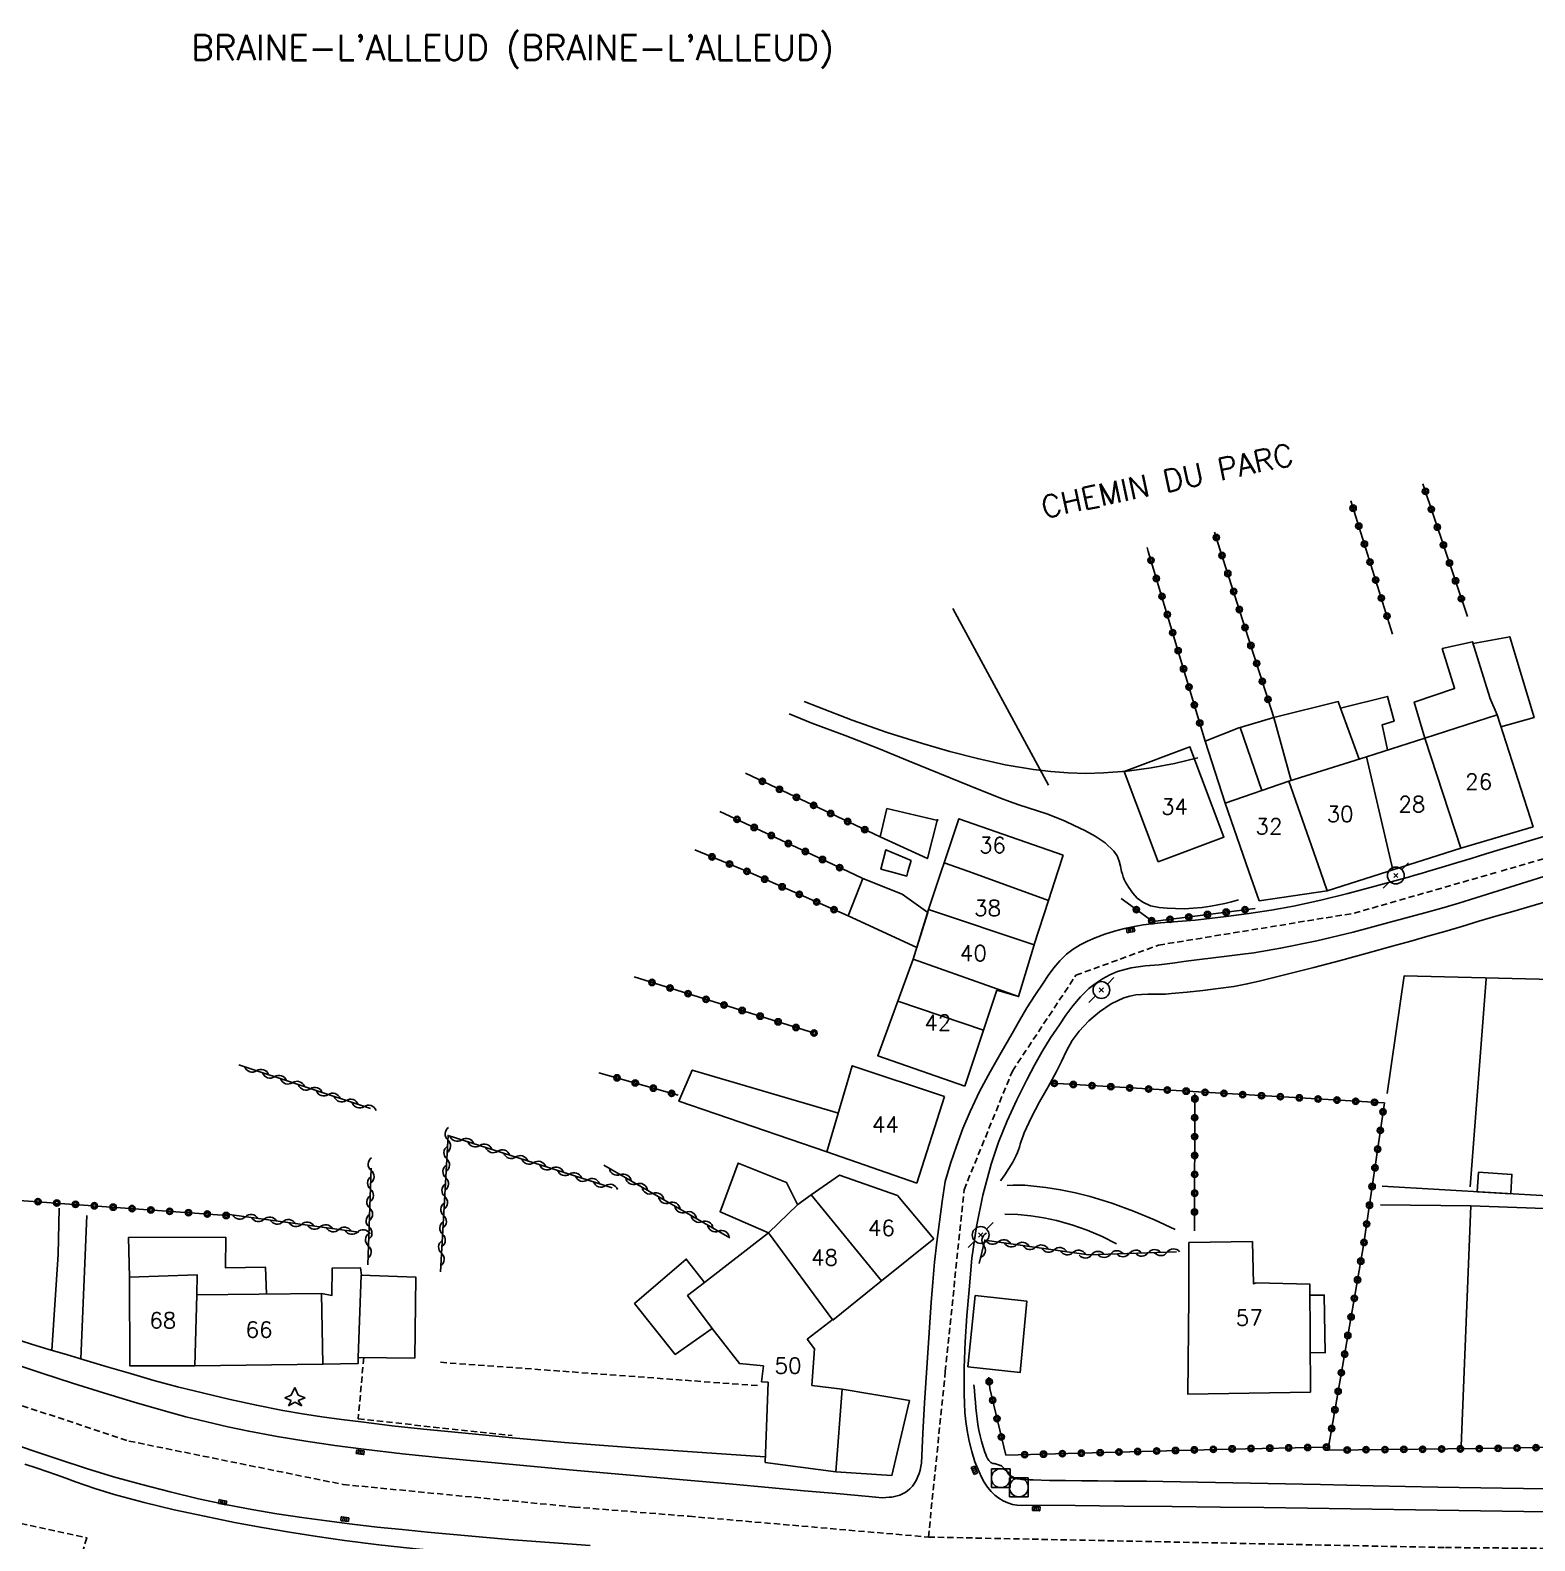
# Model space of a CAD drawing. Header units: millimetres. Extents: x 149000 to 150002, y 151999 to 153000.
# Drawn here: x 149503.1 to 149622.7, y 152117.8 to 152237.9 of the extents above; entities that cross this region are included whole.
import ezdxf
from ezdxf.enums import TextEntityAlignment as Align

# ---------------------------------------------------------------- set-up
doc = ezdxf.new("R2010")
doc.units = ezdxf.units.MM
doc.linetypes.add('DASHED', pattern=[0.75, 0.5, -0.25])
doc.layers.get('0').update_dxf_attribs({"linetype": 'CONTINUOUS'})
for name, color, linetype in [('W0001', 6, 'DASHED'), ('W0008', 7, 'CONTINUOUS'), ('W0014', 7, 'CONTINUOUS'), ('W0017', 7, 'CONTINUOUS'), ('W0071', 7, 'CONTINUOUS'), ('w0101', 7, 'CONTINUOUS'), ('W0104', 1, 'CONTINUOUS'), ('W0112', 1, 'DASHED'), ('w0211', 2, 'CONTINUOUS'), ('W0214', 2, 'CONTINUOUS'), ('w0303', 7, 'CONTINUOUS'), ('W0310', 3, 'CONTINUOUS'), ('W0322', 7, 'CONTINUOUS'), ('w0323', 7, 'CONTINUOUS'), ('W0330', 7, 'CONTINUOUS'), ('W0401', 7, 'CONTINUOUS'), ('W0420', 7, 'CONTINUOUS'), ('W0473', 7, 'CONTINUOUS'), ('W0980', 7, 'CONTINUOUS'), ('W0989', 7, 'CONTINUOUS'), ('W0991', 7, 'CONTINUOUS'), ('W1102', 7, 'CONTINUOUS')]:
    doc.layers.add(name, color=color, linetype=linetype)
doc.styles.get("Standard").update_dxf_attribs({"font": 'romans.shx', "width": 0.85})

# ---------------------------------------------------------------- blocks, each defined once
blk = doc.blocks.new('T420')
for p, q in [((0.75, 0.75), (-0.75, 0.75)), ((-0.75, 0.75), (-0.75, -0.75)), ((0.75, 0.75), (0.75, -0.75)), ((0.75, -0.75), (-0.75, -0.75))]:
    blk.add_line(p, q)
blk.add_ellipse((0, 0), major_axis=(-0.53, 0.53), ratio=1, start_param=3.926991, end_param=10.210176)
blk = doc.blocks.new('T401')
for p, q in [((-0.3, 0.3), (0, 0.3)), ((-0.3, -0.25), (-0.3, 0.3)), ((-0.3, 0.15), (0, 0.15)), ((-0.3, 0), (0, 0)), ((0, 0.3), (0, -0.25)), ((-0.3, -0.15), (0, -0.15)), ((-0.3, -0.25), (-0.3, -0.3)), ((-0.3, -0.3), (0, -0.3)), ((0, -0.3), (0, -0.25))]:
    blk.add_line(p, q)
blk = doc.blocks.new('T303')
for p, q in [((-0.77, 0), (-0.28, 0.21)), ((-0.28, -0.21), (-0.77, 0)), ((-0.28, 0.21), (0, 0.83)), ((0, 0.83), (0.28, 0.21)), ((0.28, 0.21), (0.83, 0)), ((0.83, 0), (0.28, -0.21)), ((-0.49, -0.63), (-0.28, -0.21)), ((0, -0.35), (-0.49, -0.63)), ((0.56, -0.63), (0, -0.35)), ((0.28, -0.21), (0.56, -0.63))]:
    blk.add_line(p, q)
blk = doc.blocks.new('T473')
for p, q in [((-0.166667, 0.166667), (0.166667, -0.166667)), ((-0.166667, -0.166667), (0.166667, 0.166667)), ((0.500001, 0.500001), (1.000002, 1.000002)), ((-1.000002, -1.000002), (-0.500001, -0.500001))]:
    blk.add_line(p, q)
blk.add_ellipse((0, 0), major_axis=(0.471405, 0.471405), ratio=1, start_param=5.4977871438, end_param=11.780972451)
blk = doc.blocks.new('t323o')
at = {"color": 0, "linetype": 'Continuous'}
for radius in [0.25, 0.15]:
    blk.add_circle((0, 0), radius, dxfattribs=at)
blk = doc.blocks.new('t310o')
at = {"color": 0, "linetype": 'Continuous'}
for centre, start, end in [((-0.5, 0.38), 216.8699, 323.1304), ((0.5, -0.37), 36.8699, 143.1303)]:
    blk.add_arc(centre, 0.625, start, end, dxfattribs=at)
blk = doc.blocks.new('t322o')
at = {"color": 0, "linetype": 'Continuous'}
for radius in [0.25, 0.15]:
    blk.add_circle((0, 0), radius, dxfattribs=at)

msp = doc.modelspace()

# ---------------------------------------------------------------- linework, layer by layer
at = {"layer": 'W0001'}
for points in [[(149746.8, 152171), (149712.18, 152177.62), (149680.64, 152180.55), (149675.36, 152177.48), (149652.7, 152177.06), (149627.69, 152173.25), (149619.84, 152171)], [(149574.48, 152118.11), (149575.82, 152131.26), (149577.31, 152145.71), (149581.15, 152155.15), (149586.21, 152162.77), (149592.78, 152165.16), (149608.31, 152167.69), (149619.84, 152171)], [(149405.91, 152164.53), (149405.91, 152164.53), (149426.93, 152156.39), (149464.35, 152141.62), (149490.34, 152132.55), (149510.93, 152125.74), (149527.95, 152122.29), (149546.32, 152120.5), (149555.46, 152119.76), (149574.48, 152118.11)], [(149574.48, 152118.11), (149615.57, 152117.28), (149653.19, 152116.95), (149692.02, 152116.46), (149727.73, 152116.09), (149757.75, 152115.53)]]:
    msp.add_lwpolyline(points, dxfattribs=at)
at = {"layer": 'W0008'}
msp.add_lwpolyline([(149577.72, 152137.75), (149577.94, 152140.28), (149578.3, 152142.79), (149578.81, 152145.28), (149579.46, 152147.74), (149580.04, 152149.49), (149580.74, 152151.19), (149581.51, 152152.85), (149582.32, 152154.5), (149582.91, 152155.61), (149583.53, 152156.71), (149584.19, 152157.78), (149584.89, 152158.83), (149585.41, 152159.59), (149585.96, 152160.34), (149586.56, 152161.05), (149587.23, 152161.7), (149587.75, 152162.12), (149588.31, 152162.48), (149588.9, 152162.8), (149589.52, 152163.05), (149590.6, 152163.34), (149591.7, 152163.5), (149592.81, 152163.6), (149593.89, 152163.72), (149594.97, 152163.87), (149596.04, 152164.01), (149597.11, 152164.14), (149598.19, 152164.27), (149599.26, 152164.4), (149600.34, 152164.55), (149601.41, 152164.72), (149602.47, 152164.91), (149605.36, 152165.51), (149608.23, 152166.2), (149611.08, 152166.95), (149613.93, 152167.72), (149615.29, 152168.1), (149616.64, 152168.5), (149618, 152168.91), (149619.34, 152169.33), (149620.69, 152169.76), (149622.04, 152170.18), (149623.39, 152170.6)], dxfattribs=at)
at = {"layer": 'W0014'}
for points in [[(149623.41, 152173.78), (149622.24, 152173.45), (149621.09, 152173.11), (149619.93, 152172.76), (149618.78, 152172.4), (149617.62, 152172.05), (149616.47, 152171.69), (149615.31, 152171.34), (149614.16, 152171)], [(149614.16, 152171), (149613.65, 152170.85), (149613.14, 152170.71), (149612.64, 152170.57), (149612.13, 152170.43), (149609.98, 152169.84), (149607.83, 152169.26), (149605.67, 152168.72), (149603.49, 152168.25), (149601.72, 152167.93), (149599.94, 152167.67), (149598.16, 152167.44), (149596.38, 152167.22), (149595.69, 152167.14), (149595, 152167.08), (149594.31, 152167.03), (149593.62, 152166.98), (149592.93, 152166.92), (149592.24, 152166.85), (149591.55, 152166.76), (149590.86, 152166.64), (149590.07, 152166.47), (149589.27, 152166.27), (149588.49, 152166.03), (149587.73, 152165.73), (149587.13, 152165.47), (149586.55, 152165.17), (149585.99, 152164.83), (149585.46, 152164.43), (149584.93, 152163.91), (149584.45, 152163.34), (149584.01, 152162.74), (149583.59, 152162.13), (149582.93, 152161.16), (149582.31, 152160.17), (149581.72, 152159.16), (149581.14, 152158.14), (149580.26, 152156.62), (149579.38, 152155.09), (149578.55, 152153.53), (149577.79, 152151.94), (149577.22, 152150.57), (149576.7, 152149.19), (149576.23, 152147.79), (149575.82, 152146.37)], [(149575.82, 152146.37), (149575.57, 152144.77), (149575.35, 152143.17), (149575.14, 152141.56), (149574.96, 152139.95), (149574.82, 152138.36), (149574.69, 152136.76), (149574.59, 152135.16), (149574.48, 152133.56), (149574.33, 152131.17), (149574.18, 152128.78), (149574.04, 152126.38), (149573.92, 152123.99)], [(149582.29, 152120.65), (149581.91, 152120.62), (149581.53, 152120.64), (149581.15, 152120.71), (149580.79, 152120.82), (149580.42, 152120.98), (149580.07, 152121.19), (149579.76, 152121.44), (149579.47, 152121.72), (149579.17, 152122.08), (149578.91, 152122.47), (149578.7, 152122.88), (149578.5, 152123.29), (149578.18, 152124.09), (149577.93, 152124.91), (149577.72, 152125.74), (149577.55, 152126.58), (149577.45, 152127.3), (149577.38, 152128.02), (149577.34, 152128.75), (149577.32, 152129.48), (149577.32, 152131.55), (149577.39, 152133.62), (149577.52, 152135.69), (149577.71, 152137.76)], [(149501.78, 152133.9), (149503.17, 152133.45), (149504.56, 152133.03), (149505.96, 152132.61), (149507.35, 152132.2), (149509.2, 152131.65), (149511.06, 152131.1), (149512.91, 152130.56), (149514.78, 152130.06), (149516.87, 152129.54), (149518.96, 152129.05), (149521.06, 152128.59), (149523.17, 152128.18), (149524.72, 152127.91), (149526.27, 152127.68), (149527.83, 152127.46), (149529.39, 152127.26), (149531.86, 152126.96), (149534.34, 152126.7), (149536.82, 152126.45), (149539.3, 152126.21), (149541.38, 152126.01), (149543.47, 152125.82), (149545.56, 152125.64), (149547.64, 152125.48), (149551.11, 152125.21), (149554.57, 152124.96), (149558.04, 152124.72), (149561.51, 152124.5)], [(149570.29, 152121.28), (149567.45, 152121.54), (149564.61, 152121.79), (149561.77, 152122.05), (149558.94, 152122.31), (149554.7, 152122.68), (149550.47, 152123.06), (149546.24, 152123.44), (149542.01, 152123.83), (149538.9, 152124.13), (149535.79, 152124.41), (149532.68, 152124.73), (149529.58, 152125.09), (149527.29, 152125.4), (149525, 152125.73), (149522.72, 152126.1), (149520.45, 152126.52), (149518.78, 152126.88), (149517.12, 152127.27), (149515.46, 152127.68), (149513.82, 152128.12), (149511.35, 152128.82), (149508.9, 152129.57), (149506.45, 152130.34), (149504.01, 152131.13), (149500.06, 152132.43)], [(149578.1, 152130.21), (149578.13, 152129.75), (149578.17, 152129.3), (149578.21, 152128.84), (149578.25, 152128.38), (149578.3, 152127.94), (149578.35, 152127.5), (149578.4, 152127.06), (149578.48, 152126.62), (149578.58, 152126.17), (149578.69, 152125.72), (149578.82, 152125.28), (149578.97, 152124.85), (149579.03, 152124.68), (149579.1, 152124.52), (149579.18, 152124.35), (149579.28, 152124.2), (149579.31, 152124.16), (149579.35, 152124.12), (149579.39, 152124.09), (149579.42, 152124.06), (149579.45, 152124.04), (149579.48, 152124.02), (149579.51, 152124), (149579.55, 152123.98), (149579.58, 152123.97), (149579.61, 152123.96), (149579.65, 152123.96), (149579.68, 152123.95), (149579.72, 152123.95), (149579.75, 152123.94), (149579.79, 152123.93), (149579.82, 152123.93), (149579.9, 152123.91), (149579.98, 152123.88), (149580.06, 152123.86), (149580.14, 152123.83), (149580.19, 152123.81), (149580.23, 152123.79), (149580.28, 152123.77), (149580.32, 152123.74), (149580.37, 152123.7), (149580.42, 152123.65), (149580.47, 152123.6), (149580.51, 152123.55), (149580.55, 152123.51), (149580.6, 152123.46), (149580.64, 152123.41), (149580.68, 152123.36), (149580.7, 152123.33), (149580.72, 152123.3), (149580.75, 152123.26), (149580.77, 152123.23), (149580.79, 152123.19), (149580.81, 152123.16), (149580.83, 152123.13), (149580.86, 152123.1), (149580.9, 152123.06), (149580.95, 152123.03), (149580.99, 152123), (149581.04, 152122.97), (149581.1, 152122.93), (149581.17, 152122.89), (149581.24, 152122.86), (149581.3, 152122.83), (149581.38, 152122.8), (149581.46, 152122.77), (149581.53, 152122.75), (149581.61, 152122.73), (149581.91, 152122.69), (149582.21, 152122.68), (149582.51, 152122.67), (149582.81, 152122.66), (149584.1, 152122.62), (149585.38, 152122.6), (149586.67, 152122.58), (149587.95, 152122.57), (149589.24, 152122.56), (149590.53, 152122.56), (149591.81, 152122.55), (149593.1, 152122.53), (149597.29, 152122.45), (149601.47, 152122.37), (149605.65, 152122.28), (149609.84, 152122.18)], [(149501.1, 152125.72), (149503.24, 152125), (149505.39, 152124.27), (149507.55, 152123.57), (149509.71, 152122.91), (149511.95, 152122.29), (149514.2, 152121.7), (149516.46, 152121.16), (149518.73, 152120.66), (149520.7, 152120.29), (149522.69, 152119.96), (149524.68, 152119.67), (149526.67, 152119.39), (149528.66, 152119.14), (149530.66, 152118.91), (149532.65, 152118.71), (149534.65, 152118.51), (149537.88, 152118.21), (149541.12, 152117.93), (149544.35, 152117.68), (149547.58, 152117.45)], [(149538.91, 152116.71), (149536.2, 152116.93), (149533.49, 152117.2), (149530.78, 152117.5), (149528.07, 152117.84), (149525.88, 152118.15), (149523.69, 152118.49), (149521.51, 152118.86), (149519.33, 152119.27), (149516.93, 152119.76), (149514.52, 152120.28), (149512.13, 152120.86), (149509.75, 152121.49), (149508.98, 152121.73), (149508.21, 152121.97), (149507.44, 152122.23), (149506.68, 152122.5), (149505.92, 152122.78), (149505.16, 152123.05), (149504.39, 152123.32), (149503.63, 152123.58), (149502.64, 152123.9)], [(149573.92, 152123.99), (149573.88, 152123.71), (149573.83, 152123.44), (149573.75, 152123.17), (149573.65, 152122.92), (149573.52, 152122.65), (149573.37, 152122.4), (149573.2, 152122.16), (149573, 152121.94), (149572.82, 152121.79), (149572.62, 152121.66), (149572.42, 152121.55), (149572.2, 152121.45), (149572, 152121.38), (149571.79, 152121.33), (149571.57, 152121.29), (149571.36, 152121.27), (149571.09, 152121.25), (149570.82, 152121.24), (149570.55, 152121.26), (149570.28, 152121.28)], [(149609.84, 152122.18), (149614.96, 152122.09), (149620.08, 152122), (149625.21, 152121.92)], [(149625.27, 152120.11), (149621.82, 152120.15), (149618.37, 152120.19), (149614.93, 152120.24), (149611.48, 152120.3), (149608.04, 152120.35), (149604.6, 152120.41), (149601.15, 152120.45), (149597.7, 152120.5), (149593.85, 152120.54), (149590, 152120.58), (149586.15, 152120.62), (149582.29, 152120.65)]]:
    msp.add_lwpolyline(points, dxfattribs=at)
at = {"layer": 'W0017'}
for points in [[(149504.8, 152132.97), (149505.29, 152140.57), (149505.38, 152144.24)], [(149507.09, 152132.28), (149507.59, 152143.66)]]:
    msp.add_lwpolyline(points, dxfattribs=at)
at = {"layer": 'W0071'}
for points in [[(149594.09, 152142.55), (149592.45, 152143.32), (149590.78, 152144.02), (149589.07, 152144.64), (149587.33, 152145.18), (149586.17, 152145.47), (149584.99, 152145.71), (149583.81, 152145.9), (149582.62, 152146.03), (149582.15, 152146.07), (149581.68, 152146.08), (149581.21, 152146.08), (149580.74, 152146.05)], [(149580.55, 152143.77), (149581.59, 152143.74), (149582.62, 152143.64), (149583.64, 152143.49), (149584.65, 152143.27), (149585.89, 152142.92), (149587.1, 152142.49), (149588.29, 152141.99), (149589.44, 152141.42)]]:
    msp.add_lwpolyline(points, dxfattribs=at)
at = {"layer": 'w0101'}
for points in [[(149622.54, 152174.57), (149619.68, 152183.45), (149613.93, 152181.6)], [(149613.93, 152181.6), (149609.3, 152180.13)], [(149609.3, 152180.13), (149603.14, 152178.18)], [(149603.14, 152178.18), (149598.07, 152176.44), (149599.96, 152171)], [(149575.74, 152171.71), (149576.9, 152175.2), (149585.2, 152172.32)], [(149622.54, 152174.57), (149616.79, 152172.86)], [(149585.2, 152172.32), (149584.77, 152171)], [(149616.79, 152172.86), (149611.39, 152171.13)], [(149574.49, 152167.98), (149575.5, 152171)], [(149575.5, 152171), (149575.74, 152171.71)], [(149584.77, 152171), (149584.03, 152168.71)], [(149599.96, 152171), (149600.77, 152168.69)], [(149611, 152171), (149606.18, 152169.46), (149606.18, 152169.46)], [(149611.39, 152171.13), (149611, 152171)], [(149584.03, 152168.71), (149582.89, 152165.2), (149582.89, 152165.19)], [(149606.18, 152169.46), (149600.77, 152168.69)], [(149573.26, 152164.03), (149573.26, 152164.05), (149574.49, 152167.98)], [(149582.89, 152165.19), (149582.89, 152165.17), (149581.64, 152161.07), (149581.64, 152161.07)], [(149577.36, 152153.95), (149570.45, 152156.37), (149573.26, 152164.03)], [(149581.64, 152161.07), (149579.91, 152161.58), (149578.85, 152158.41)], [(149578.85, 152158.41), (149577.36, 152153.95)], [(149573.56, 152146.23), (149566.41, 152148.72), (149568.43, 152155.57), (149575.77, 152153.13)], [(149575.77, 152153.13), (149573.56, 152146.23)], [(149565.16, 152145.3), (149567.4, 152146.88), (149572.02, 152145.25), (149574.9, 152141.82)], [(149564.11, 152144.55), (149561.76, 152142.28)], [(149564.11, 152144.55), (149564.11, 152144.55), (149565.16, 152145.3)], [(149556.67, 152138.34), (149561.76, 152142.28)], [(149574.9, 152141.82), (149570.75, 152138.47)], [(149516.16, 152131.73), (149511, 152131.71), (149510.98, 152138.76), (149516.35, 152138.95), (149516.31, 152137.36)], [(149557.29, 152134.7), (149555.34, 152137.3), (149556.67, 152138.34)], [(149570.75, 152138.47), (149566.89, 152135.36)], [(149516.16, 152131.73), (149526.35, 152131.85), (149526.24, 152137.46), (149516.31, 152137.36)], [(149566.89, 152135.36), (149566.9, 152135.44), (149564.84, 152133.84)], [(149561.37, 152131.72), (149559.45, 152131.9), (149557.29, 152134.7)], [(149565.22, 152130.17), (149565.41, 152133.07), (149564.84, 152133.84)], [(149561.37, 152131.72), (149561.22, 152130.45), (149561.74, 152130.41)], [(149561.49, 152124.03), (149561.74, 152130.41)], [(149567.61, 152129.87), (149567.61, 152129.87), (149565.22, 152130.17)], [(149567.13, 152123.29), (149567.61, 152129.87)], [(149561.49, 152124.03), (149567.13, 152123.29)]]:
    msp.add_lwpolyline(points, dxfattribs=at)
for points in [[(149592.75, 152171.78), (149597.97, 152173.75), (149595.27, 152180.92), (149590.05, 152178.95), (149592.75, 152171.78)], [(149604.85, 152129.64), (149595.09, 152129.48), (149595.18, 152137.17), (149595.19, 152141.51), (149600.24, 152141.59), (149600.32, 152138.25), (149600.54, 152138.33), (149604.8, 152138.2)]]:
    msp.add_lwpolyline(points, close=True, dxfattribs=at)
at = {"layer": 'W0104'}
for points in [[(149613.93, 152181.6), (149613.1, 152184.48), (149616.29, 152185.54), (149616.29, 152185.57), (149615.32, 152188.73), (149617.74, 152189.27), (149619.1, 152184.83), (149619.1, 152184.8), (149619.68, 152183.45)], [(149619.98, 152182.51), (149622.63, 152183.24), (149620.69, 152189.67), (149617.79, 152189.12)], [(149598.07, 152176.44), (149596.48, 152181.37), (149599.16, 152182.42), (149599.27, 152182.45), (149601.94, 152183.26), (149607.06, 152184.51), (149607.24, 152183.99), (149610.97, 152184.93), (149611.49, 152182.97), (149610.54, 152182.66), (149610.98, 152180.67)], [(149607.24, 152183.99), (149608.71, 152179.94)], [(149601.94, 152183.26), (149603.31, 152178.23)], [(149599.27, 152182.45), (149600.98, 152177.44)], [(149573.1, 152171.89), (149571.09, 152172.73), (149570.7, 152171.19), (149571.41, 152171)], [(149571.41, 152171), (149572.76, 152170.65), (149572.85, 152171)], [(149572.85, 152171), (149573.1, 152171.89)], [(149578.85, 152158.41), (149572.04, 152160.7)], [(149566.41, 152148.72), (149554.65, 152152.76), (149555.71, 152155.22), (149567.32, 152151.8)], [(149561.76, 152142.28), (149557.92, 152143.97), (149559.36, 152147.84), (149563.2, 152146.3), (149564.08, 152144.53), (149564.11, 152144.55)], [(149521.86, 152137.42), (149521.77, 152139.57), (149518.6, 152139.52), (149518.62, 152141.94), (149510.88, 152141.92), (149510.98, 152138.76)], [(149529.39, 152138.92), (149529.41, 152138.92), (149529.34, 152139.5), (149527.08, 152139.47), (149527.06, 152137.32), (149526.24, 152137.46)], [(149557.29, 152134.7), (149554.36, 152132.63), (149551.12, 152136.67), (149555.23, 152140.21), (149556.67, 152138.34)], [(149529.14, 152132.38), (149529.39, 152138.92)], [(149529.14, 152132.38), (149533.64, 152132.34), (149533.72, 152138.77), (149529.39, 152138.92)], [(149578.19, 152137.3), (149577.6, 152131.63)], [(149577.6, 152131.63), (149581.78, 152131.2), (149582.3, 152136.87), (149578.19, 152137.3)], [(149604.81, 152137.34), (149605.95, 152137.35), (149606.03, 152132.76), (149604.83, 152132.77)], [(149526.35, 152131.85), (149529.14, 152131.9), (149529.14, 152132.38)], [(149567.13, 152123.29), (149567.13, 152123.29), (149571.56, 152123), (149572.98, 152128.96)], [(149567.61, 152129.87), (149572.98, 152128.96)]]:
    msp.add_lwpolyline(points, dxfattribs=at)
for points in [[(149575.19, 152175.17), (149575.22, 152175.07), (149571.18, 152176.01), (149570.64, 152173.76), (149574.4, 152172.03)], [(149573.55, 152164.96), (149568.11, 152167.48), (149569.27, 152170.45), (149572.38, 152169.2), (149574.42, 152167.76)], [(149620.77, 152145.39), (149618.11, 152145.55), (149618.2, 152147.1), (149620.86, 152146.93)]]:
    msp.add_lwpolyline(points, close=True, dxfattribs=at)
at = {"layer": 'W0112'}
for points in [[(149529.59, 152132.37), (149529.15, 152127.5)], [(149535.7, 152132), (149561.02, 152130.14)], [(149529.15, 152127.5), (149541.4, 152126.18)], [(149486.89, 152097.97), (149493.81, 152121.69), (149501.61, 152119.36), (149507.61, 152118.04), (149507.58, 152118.04), (149506.29, 152113.87), (149505.77, 152111.99)]]:
    msp.add_lwpolyline(points, dxfattribs=at)
at = {"layer": 'w0211'}
for points in [[(149563.4, 152183.54), (149565.2, 152182.81), (149567.87, 152181.81), (149570.52, 152180.78), (149572.94, 152179.79), (149575.35, 152178.79), (149577.77, 152177.81), (149580.2, 152176.85), (149580.93, 152176.58), (149581.67, 152176.32), (149582.42, 152176.08), (149583.16, 152175.83), (149583.9, 152175.58), (149584.64, 152175.31), (149585.36, 152175.01), (149586.07, 152174.67), (149586.9, 152174.27), (149587.74, 152173.83), (149588.54, 152173.3), (149589.23, 152172.63), (149589.47, 152172.25), (149589.63, 152171.84), (149589.74, 152171.42), (149589.84, 152171)], [(149589.84, 152171), (149589.9, 152170.79), (149589.97, 152170.58), (149590.05, 152170.37), (149590.15, 152170.17), (149590.42, 152169.73), (149590.72, 152169.29), (149591.08, 152168.88), (149591.52, 152168.56), (149592.14, 152168.29), (149592.81, 152168.15), (149593.47, 152168.1), (149594.12, 152168.07), (149594.83, 152168.05), (149595.53, 152168.09), (149596.23, 152168.16), (149596.92, 152168.25), (149597.48, 152168.35), (149598.03, 152168.47), (149598.58, 152168.61), (149599.13, 152168.77)], [(149580.21, 152146.42), (149580.56, 152146.91), (149580.88, 152147.4), (149581.18, 152147.92), (149581.45, 152148.45), (149581.55, 152148.67), (149581.63, 152148.89), (149581.71, 152149.11), (149581.78, 152149.34), (149581.85, 152149.57), (149581.92, 152149.79), (149582, 152150.01), (149582.09, 152150.23), (149582.68, 152151.48), (149583.32, 152152.7), (149583.99, 152153.9), (149584.65, 152155.11), (149585.06, 152155.92), (149585.46, 152156.76), (149585.91, 152157.58), (149586.46, 152158.33), (149587.23, 152159.13), (149588.07, 152159.86), (149589, 152160.48), (149590.02, 152160.96), (149590.48, 152161.11), (149590.96, 152161.2), (149591.43, 152161.24), (149591.91, 152161.26), (149592.38, 152161.26), (149592.86, 152161.26), (149593.33, 152161.27), (149593.8, 152161.3), (149595.04, 152161.43), (149596.28, 152161.55), (149597.51, 152161.7), (149598.75, 152161.88), (149599.82, 152162.08), (149600.88, 152162.32), (149601.94, 152162.58), (149602.99, 152162.84), (149605.12, 152163.38), (149607.24, 152163.93), (149609.35, 152164.51), (149611.46, 152165.09), (149612.82, 152165.47), (149614.17, 152165.86), (149615.53, 152166.25), (149616.88, 152166.65), (149618.23, 152167.05), (149619.58, 152167.45), (149620.93, 152167.84), (149622.28, 152168.23), (149624.73, 152168.94)]]:
    msp.add_lwpolyline(points, dxfattribs=at)
at = {"layer": 'W0214'}
msp.add_lwpolyline([(149595.9, 152180.03), (149594.05, 152179.59), (149592.18, 152179.24), (149590.29, 152178.99), (149588.39, 152178.84), (149587, 152178.8), (149585.6, 152178.84), (149584.21, 152178.95), (149582.83, 152179.11), (149580.59, 152179.49), (149578.37, 152179.98), (149576.18, 152180.55), (149574, 152181.17), (149571.2, 152182.06), (149568.42, 152183.04), (149565.68, 152184.09), (149564.61, 152184.53)], dxfattribs=at)
at = {"layer": 'W0310'}
for points in [[(149530.14, 152152.16), (149519.66, 152155.65)], [(149535.69, 152139.18), (149536.3, 152150.03), (149549.35, 152145.86)], [(149529.91, 152139.76), (149530.19, 152147.42)], [(149548.68, 152147.66), (149558.7, 152141.9)], [(149529.19, 152142.35), (149518.7, 152143.77)], [(149594.21, 152140.77), (149587.21, 152140.55), (149578.96, 152141.72), (149578.51, 152139.85)]]:
    msp.add_lwpolyline(points, dxfattribs=at)
at = {"layer": 'W0322'}
for points in [[(149580.63, 152124.61), (149579.36, 152129.92), (149579.27, 152130.82)], [(149606.27, 152125.26), (149598.37, 152125.11), (149580.63, 152124.61)], [(149749.61, 152123.27), (149738.93, 152123.26), (149724.11, 152123.36), (149710.15, 152123.53), (149701.54, 152124.12), (149686.96, 152124.66), (149668.78, 152125.73), (149650.17, 152125.58), (149635.72, 152125.43), (149618.14, 152125.14), (149606.27, 152125.02)]]:
    msp.add_lwpolyline(points, dxfattribs=at)
at = {"layer": 'w0323'}
for points in [[(149617.33, 152191.27), (149613.79, 152201.81)], [(149611.38, 152189.87), (149608.05, 152200.48)], [(149601.94, 152183.26), (149597.68, 152196.56), (149597.23, 152197.98)], [(149596.48, 152181.37), (149591.96, 152196.44), (149591.87, 152196.75)], [(149570.64, 152173.76), (149559.93, 152178.82)], [(149568.1, 152171), (149557.91, 152175.78)], [(149560.1, 152171), (149559.69, 152171.18), (149555.9, 152172.74)], [(149568.11, 152167.48), (149560.1, 152171)], [(149569.27, 152170.45), (149568.1, 152171)], [(149600.44, 152168.07), (149592.31, 152167.03), (149589.8, 152168.86)], [(149565.41, 152158.16), (149551.08, 152162.64)], [(149548.29, 152155.02), (149554.58, 152153.23)], [(149606.27, 152125.26), (149609.07, 152141.28), (149610.73, 152152.62), (149584.32, 152154.18)], [(149595.66, 152153.36), (149595.63, 152142.45)], [(149518.7, 152143.66), (149506.2, 152144.58), (149490.23, 152145.74)]]:
    msp.add_lwpolyline(points, dxfattribs=at)
at = {"layer": 'W0330'}
for points in [[(149584.02, 152177.88), (149576.41, 152191.91)], [(149632.67, 152162.21), (149612.3, 152162.72), (149610.95, 152153.37)], [(149617.55, 152145.96), (149618.81, 152162.48)], [(149631.81, 152144.78), (149624.15, 152145.21), (149610.55, 152146.01)], [(149616.82, 152125.33), (149617.59, 152144.45), (149610.42, 152144.52)], [(149617.59, 152144.45), (149624.92, 152144.18), (149623.56, 152125.8)]]:
    msp.add_lwpolyline(points, dxfattribs=at)
at = {"layer": 'W1102'}
for points in [[(149616.79, 152172.86), (149613.93, 152181.6)], [(149611.39, 152171.13), (149609.3, 152180.13)], [(149603.14, 152178.18), (149605.64, 152171)], [(149577.7, 152171), (149575.73, 152171.71)], [(149584.03, 152168.71), (149577.7, 152171)], [(149605.64, 152171), (149606.18, 152169.46)], [(149582.89, 152165.19), (149574.49, 152167.98)], [(149581.64, 152161.07), (149573.26, 152164.03)], [(149565.16, 152145.3), (149570.75, 152138.47)], [(149561.76, 152142.28), (149566.89, 152135.36)], [(149516.31, 152137.36), (149516.16, 152131.73)]]:
    msp.add_lwpolyline(points, dxfattribs=at)

# ---------------------------------------------------------------- block references
at = {"layer": 'w0303'}
msp.add_blockref('T303', (149524.1, 152129.17), dxfattribs=at)
at = {"layer": 'W0310'}
for p, rotation in [((149521.08, 152155.18), 161.5702104026113), ((149522.5, 152154.7), 161.5702104026113), ((149523.93, 152154.23), 161.5702104026113), ((149525.35, 152153.75), 161.5702104026113), ((149526.77, 152153.28), 161.5702104026113), ((149528.19, 152152.81), 161.5702104026113), ((149529.62, 152152.33), 161.5702104026113), ((149536.28, 152149.67), 86.79705884096725), ((149536.19, 152148.17), 86.79705884096725), ((149537.38, 152149.68), 342.2871952990529), ((149538.81, 152149.23), 342.2871952990529), ((149540.24, 152148.77), 342.2871952990529), ((149530.18, 152147.26), 87.91322272457717), ((149541.67, 152148.31), 342.2871952990529), ((149543.1, 152147.86), 342.2871952990529), ((149544.52, 152147.4), 342.2871952990529), ((149530.13, 152145.76), 87.91322272457717), ((149536.11, 152146.67), 86.79705884096725), ((149545.95, 152146.95), 342.2871952990529), ((149547.38, 152146.49), 342.2871952990529), ((149549.98, 152146.91), 330.071222749359), ((149551.28, 152146.17), 330.071222749359), ((149536.03, 152145.17), 86.79705884096725), ((149548.81, 152146.03), 342.2871952990529), ((149552.58, 152145.42), 330.071222749359), ((149530.07, 152144.26), 87.91322272457717), ((149535.94, 152143.67), 86.79705884096725), ((149553.88, 152144.67), 330.071222749359), ((149555.18, 152143.92), 330.071222749359), ((149520.18, 152143.57), 172.2884426840127), ((149521.67, 152143.37), 172.2884426840127), ((149523.16, 152143.17), 172.2884426840127), ((149524.64, 152142.97), 172.2884426840127), ((149526.13, 152142.76), 172.2884426840127), ((149530.02, 152142.76), 87.91322272457717), ((149535.86, 152142.18), 86.79705884096725), ((149556.48, 152143.17), 330.071222749359), ((149557.78, 152142.42), 330.071222749359), ((149527.61, 152142.56), 172.2884426840127), ((149529.1, 152142.36), 172.2884426840127), ((149529.96, 152141.26), 87.91322272457717), ((149578.86, 152141.3), 256.317741839109), ((149580.03, 152141.57), 171.984730394887), ((149535.77, 152140.68), 86.79705884096725), ((149581.51, 152141.36), 171.984730394887), ((149583, 152141.15), 171.984730394887), ((149584.48, 152140.94), 171.984730394887), ((149585.97, 152140.73), 171.984730394887), ((149587.46, 152140.56), 181.7978219929463), ((149588.96, 152140.61), 181.7978219929463), ((149590.45, 152140.66), 181.7978219929463), ((149591.95, 152140.7), 181.7978219929463), ((149593.45, 152140.75), 181.7978219929463)]:
    msp.add_blockref('t310o', p, dxfattribs=dict(at, rotation=rotation))
at = {"layer": 'W0322'}
for p, rotation in [((149579.31, 152130.46), 96.29812436685575), ((149579.59, 152128.99), 103.379368231056), ((149579.93, 152127.53), 103.379368231056), ((149580.28, 152126.07), 103.379368231056), ((149589.62, 152124.87), 181.6110392756902), ((149591.12, 152124.91), 181.6110392756902), ((149592.62, 152124.95), 181.6110392756902), ((149594.12, 152124.99), 181.6110392756902), ((149595.62, 152125.04), 181.6110392756902), ((149597.12, 152125.08), 181.6110392756902), ((149598.62, 152125.12), 181.0943213994605), ((149600.12, 152125.15), 181.0943213994605), ((149601.62, 152125.18), 181.0943213994605), ((149603.12, 152125.2), 181.0943213994605), ((149604.62, 152125.23), 181.0943213994605), ((149606.12, 152125.26), 181.0943213994605), ((149607.77, 152125.03), 180.555080749952), ((149609.27, 152125.05), 180.555080749952), ((149610.77, 152125.06), 180.555080749952), ((149612.27, 152125.08), 180.555080749952), ((149613.77, 152125.09), 180.555080749952), ((149615.27, 152125.11), 180.555080749952), ((149616.77, 152125.12), 180.555080749952), ((149618.27, 152125.14), 180.9680943961675), ((149619.77, 152125.16), 180.9680943961675), ((149621.27, 152125.19), 180.9680943961675), ((149622.77, 152125.21), 180.9680943961675), ((149582.13, 152124.66), 181.6110392756902), ((149583.63, 152124.7), 181.6110392756902), ((149585.13, 152124.74), 181.6110392756902), ((149586.63, 152124.78), 181.6110392756902), ((149588.13, 152124.82), 181.6110392756902)]:
    msp.add_blockref('t322o', p, dxfattribs=dict(at, rotation=rotation))
at = {"layer": 'w0323'}
for p, rotation in [((149613.99, 152201.22), 108.5692750338278), ((149608.24, 152199.89), 107.3879148037506), ((149614.46, 152199.8), 108.5692750338278), ((149608.69, 152198.46), 107.3879148037506), ((149614.94, 152198.38), 108.5692750338278), ((149597.37, 152197.55), 107.5305545485421), ((149609.14, 152197.03), 107.3879148037506), ((149615.42, 152196.96), 108.5692750338278), ((149592.17, 152195.74), 106.7044779041523), ((149597.82, 152196.12), 107.7393560666384), ((149598.28, 152194.69), 107.7393560666384), ((149609.58, 152195.6), 107.3879148037506), ((149615.9, 152195.53), 108.5692750338278), ((149592.6, 152194.3), 106.7044779041523), ((149598.74, 152193.26), 107.7393560666384), ((149610.03, 152194.17), 107.3879148037506), ((149616.38, 152194.11), 108.5692750338278), ((149593.04, 152192.87), 106.7044779041523), ((149610.48, 152192.74), 107.3879148037506), ((149616.85, 152192.69), 108.5692750338278), ((149593.47, 152191.43), 106.7044779041523), ((149599.19, 152191.83), 107.7393560666384), ((149610.93, 152191.31), 107.3879148037506), ((149593.9, 152189.99), 106.7044779041523), ((149599.65, 152190.4), 107.7393560666384), ((149594.33, 152188.56), 106.7044779041523), ((149600.11, 152188.97), 107.7393560666384), ((149600.57, 152187.55), 107.7393560666384), ((149594.76, 152187.12), 106.7044779041523), ((149601.02, 152186.12), 107.7393560666384), ((149595.19, 152185.68), 106.7044779041523), ((149595.62, 152184.25), 106.7044779041523), ((149601.48, 152184.69), 107.7393560666384), ((149596.05, 152182.81), 106.7044779041523), ((149561.28, 152178.18), 154.7082026626151), ((149562.64, 152177.54), 154.7082026626151), ((149563.99, 152176.9), 154.7082026626151), ((149565.35, 152176.26), 154.7082026626151), ((149566.71, 152175.62), 154.7082026626151), ((149559.27, 152175.15), 154.8426660552977), ((149560.63, 152174.51), 154.8426660552977), ((149568.06, 152174.98), 154.7082026626151), ((149569.42, 152174.34), 154.7082026626151), ((149561.99, 152173.87), 154.8426660552977), ((149563.34, 152173.23), 154.8426660552977), ((149557.28, 152172.17), 157.6981510984677), ((149558.67, 152171.6), 157.6981510984677), ((149564.7, 152172.6), 154.8426660552977), ((149566.06, 152171.96), 154.8426660552977), ((149560.05, 152171.02), 156.2664702891395), ((149561.47, 152170.4), 156.2664702891424), ((149567.42, 152171.32), 154.8426660552977), ((149562.85, 152169.79), 156.2664702891424), ((149564.22, 152169.19), 156.2664702891424), ((149565.59, 152168.59), 156.2664702891424), ((149591.01, 152167.98), 143.7868221775221), ((149566.97, 152167.98), 156.2664702891424), ((149592.22, 152167.09), 143.7868221775221), ((149593.69, 152167.21), 187.3078921171651), ((149595.18, 152167.4), 187.3078921171651), ((149596.66, 152167.59), 187.3078921171651), ((149598.15, 152167.78), 187.3078921171651), ((149599.64, 152167.97), 187.3078921171651), ((149552.51, 152162.19), 162.6389523495093), ((149553.94, 152161.75), 162.6389523495093), ((149555.37, 152161.3), 162.6389523495093), ((149556.8, 152160.85), 162.6389523495093), ((149558.23, 152160.4), 162.6389523495093), ((149559.67, 152159.96), 162.6389523495093), ((149561.1, 152159.51), 162.6389523495093), ((149562.53, 152159.06), 162.6389523495093), ((149563.96, 152158.61), 162.6389523495093), ((149565.39, 152158.17), 162.6389523495093), ((149549.73, 152154.61), 344.0638471106994), ((149551.17, 152154.2), 344.0638471106994), ((149552.61, 152153.79), 344.0638471106994), ((149584.49, 152154.17), 176.6261634638597), ((149585.99, 152154.08), 176.6261634638597), ((149587.48, 152153.99), 176.6261634638597), ((149588.98, 152153.9), 176.6261634638597), ((149590.48, 152153.81), 176.6261634638597), ((149591.98, 152153.72), 176.6261634638597), ((149554.06, 152153.37), 344.0638471106994), ((149593.47, 152153.64), 176.6261634638597), ((149594.97, 152153.55), 176.6261634638597), ((149595.66, 152152.94), 269.8530611549365), ((149596.47, 152153.46), 176.6261634638597), ((149597.97, 152153.37), 176.6261634638597), ((149599.46, 152153.28), 176.6261634638597), ((149600.96, 152153.19), 176.6261634638597), ((149602.46, 152153.11), 176.6261634638597), ((149603.96, 152153.02), 176.6261634638597), ((149605.45, 152152.93), 176.6261634638597), ((149606.95, 152152.84), 176.6261634638597), ((149608.45, 152152.75), 176.6261634638597), ((149609.94, 152152.67), 176.6261634638597), ((149595.65, 152151.44), 269.8530611549365), ((149610.62, 152151.91), 81.67821217349407), ((149610.41, 152150.43), 81.67821217349407), ((149595.65, 152149.94), 269.8530611549365), ((149610.19, 152148.94), 81.67821217349407), ((149595.65, 152148.44), 269.8530611549365), ((149595.64, 152146.94), 269.8530611549365), ((149609.97, 152147.46), 81.67821217349407), ((149595.64, 152145.44), 269.8530611549365), ((149609.75, 152145.97), 81.67821217349407), ((149503.69, 152144.77), 175.8471035753153), ((149505.19, 152144.66), 175.8471035753153), ((149506.68, 152144.55), 175.7882702712911), ((149508.18, 152144.44), 175.7882702712911), ((149509.67, 152144.33), 175.7882702712911), ((149511.17, 152144.22), 175.7882702712911), ((149512.67, 152144.11), 175.7882702712911), ((149609.54, 152144.49), 81.67821217349407), ((149514.16, 152144), 175.7882702712911), ((149515.66, 152143.89), 175.7882702712911), ((149517.15, 152143.78), 175.7882702712911), ((149518.65, 152143.67), 175.7882702712911), ((149595.63, 152143.94), 269.8530611549365), ((149609.32, 152143), 81.67821217349407), ((149609.1, 152141.52), 81.67821217349407), ((149608.85, 152140.04), 80.11019605873749), ((149608.59, 152138.56), 80.11019605873749), ((149608.34, 152137.09), 80.11019605873749), ((149608.08, 152135.61), 80.11019605873749), ((149607.82, 152134.13), 80.11019605873749), ((149607.56, 152132.65), 80.11019605873749), ((149607.31, 152131.17), 80.11019605873749), ((149607.05, 152129.7), 80.11019605873749), ((149606.79, 152128.22), 80.11019605873749), ((149606.53, 152126.74), 80.11019605873749)]:
    msp.add_blockref('t323o', p, dxfattribs=dict(at, rotation=rotation))
at = {"layer": 'W0401'}
for p, rotation in [((149590.52, 152166.49), 101.9430768541422), ((149529.33, 152125), 82.60454369103167), ((149578.27, 152123.48), 22.47874359724625), ((149518.34, 152120.73), 258.2022458931046), ((149583.05, 152120.51), 89.5558457754071), ((149528.07, 152119.38), 262.9116135145043)]:
    msp.add_blockref('T401', p, dxfattribs=dict(at, rotation=rotation))
at = {"layer": 'W0420'}
for p in [(149580.23, 152122.79), (149581.67, 152122.06)]:
    msp.add_blockref('T420', p, dxfattribs=at)
at = {"layer": 'W0473'}
for p in [(149611.63, 152170.69), (149588.23, 152161.59), (149578.63, 152142.12)]:
    msp.add_blockref('T473', p, dxfattribs=at)

# ---------------------------------------------------------------- texts
at = {"layer": 'W0980'}
msp.add_text("BRAINE-L'ALLEUD (BRAINE-L'ALLEUD)", height=2, dxfattribs=at).set_placement((149541.41, 152236.35), align=Align.MIDDLE)
at = {"layer": 'W0989'}
msp.add_text('CHEMIN DU PARC', height=1.75, rotation=12.0842, dxfattribs=at).set_placement((149583.67, 152199.06))
at = {"layer": 'W0991'}
for s, p in [('26', (149618.22, 152178.15)), ('34', (149594.04, 152176.17)), ('28', (149612.91, 152176.36)), ('30', (149607.21, 152175.57)), ('32', (149601.55, 152174.59)), ('36', (149579.57, 152173.1)), ('38', (149579.18, 152168.1)), ('40', (149578.05, 152164.52)), ('42', (149575.23, 152158.99)), ('44', (149571.06, 152150.9)), ('46', (149570.74, 152142.68)), ('48', (149566.22, 152140.33)), ('68', (149513.62, 152135.33)), ('57', (149599.99, 152135.54)), ('66', (149521.27, 152134.6)), ('50', (149563.32, 152131.73))]:
    msp.add_text(s, height=1.25, dxfattribs=at).set_placement(p, align=Align.MIDDLE_CENTER)

doc.saveas('drawing.dxf')
